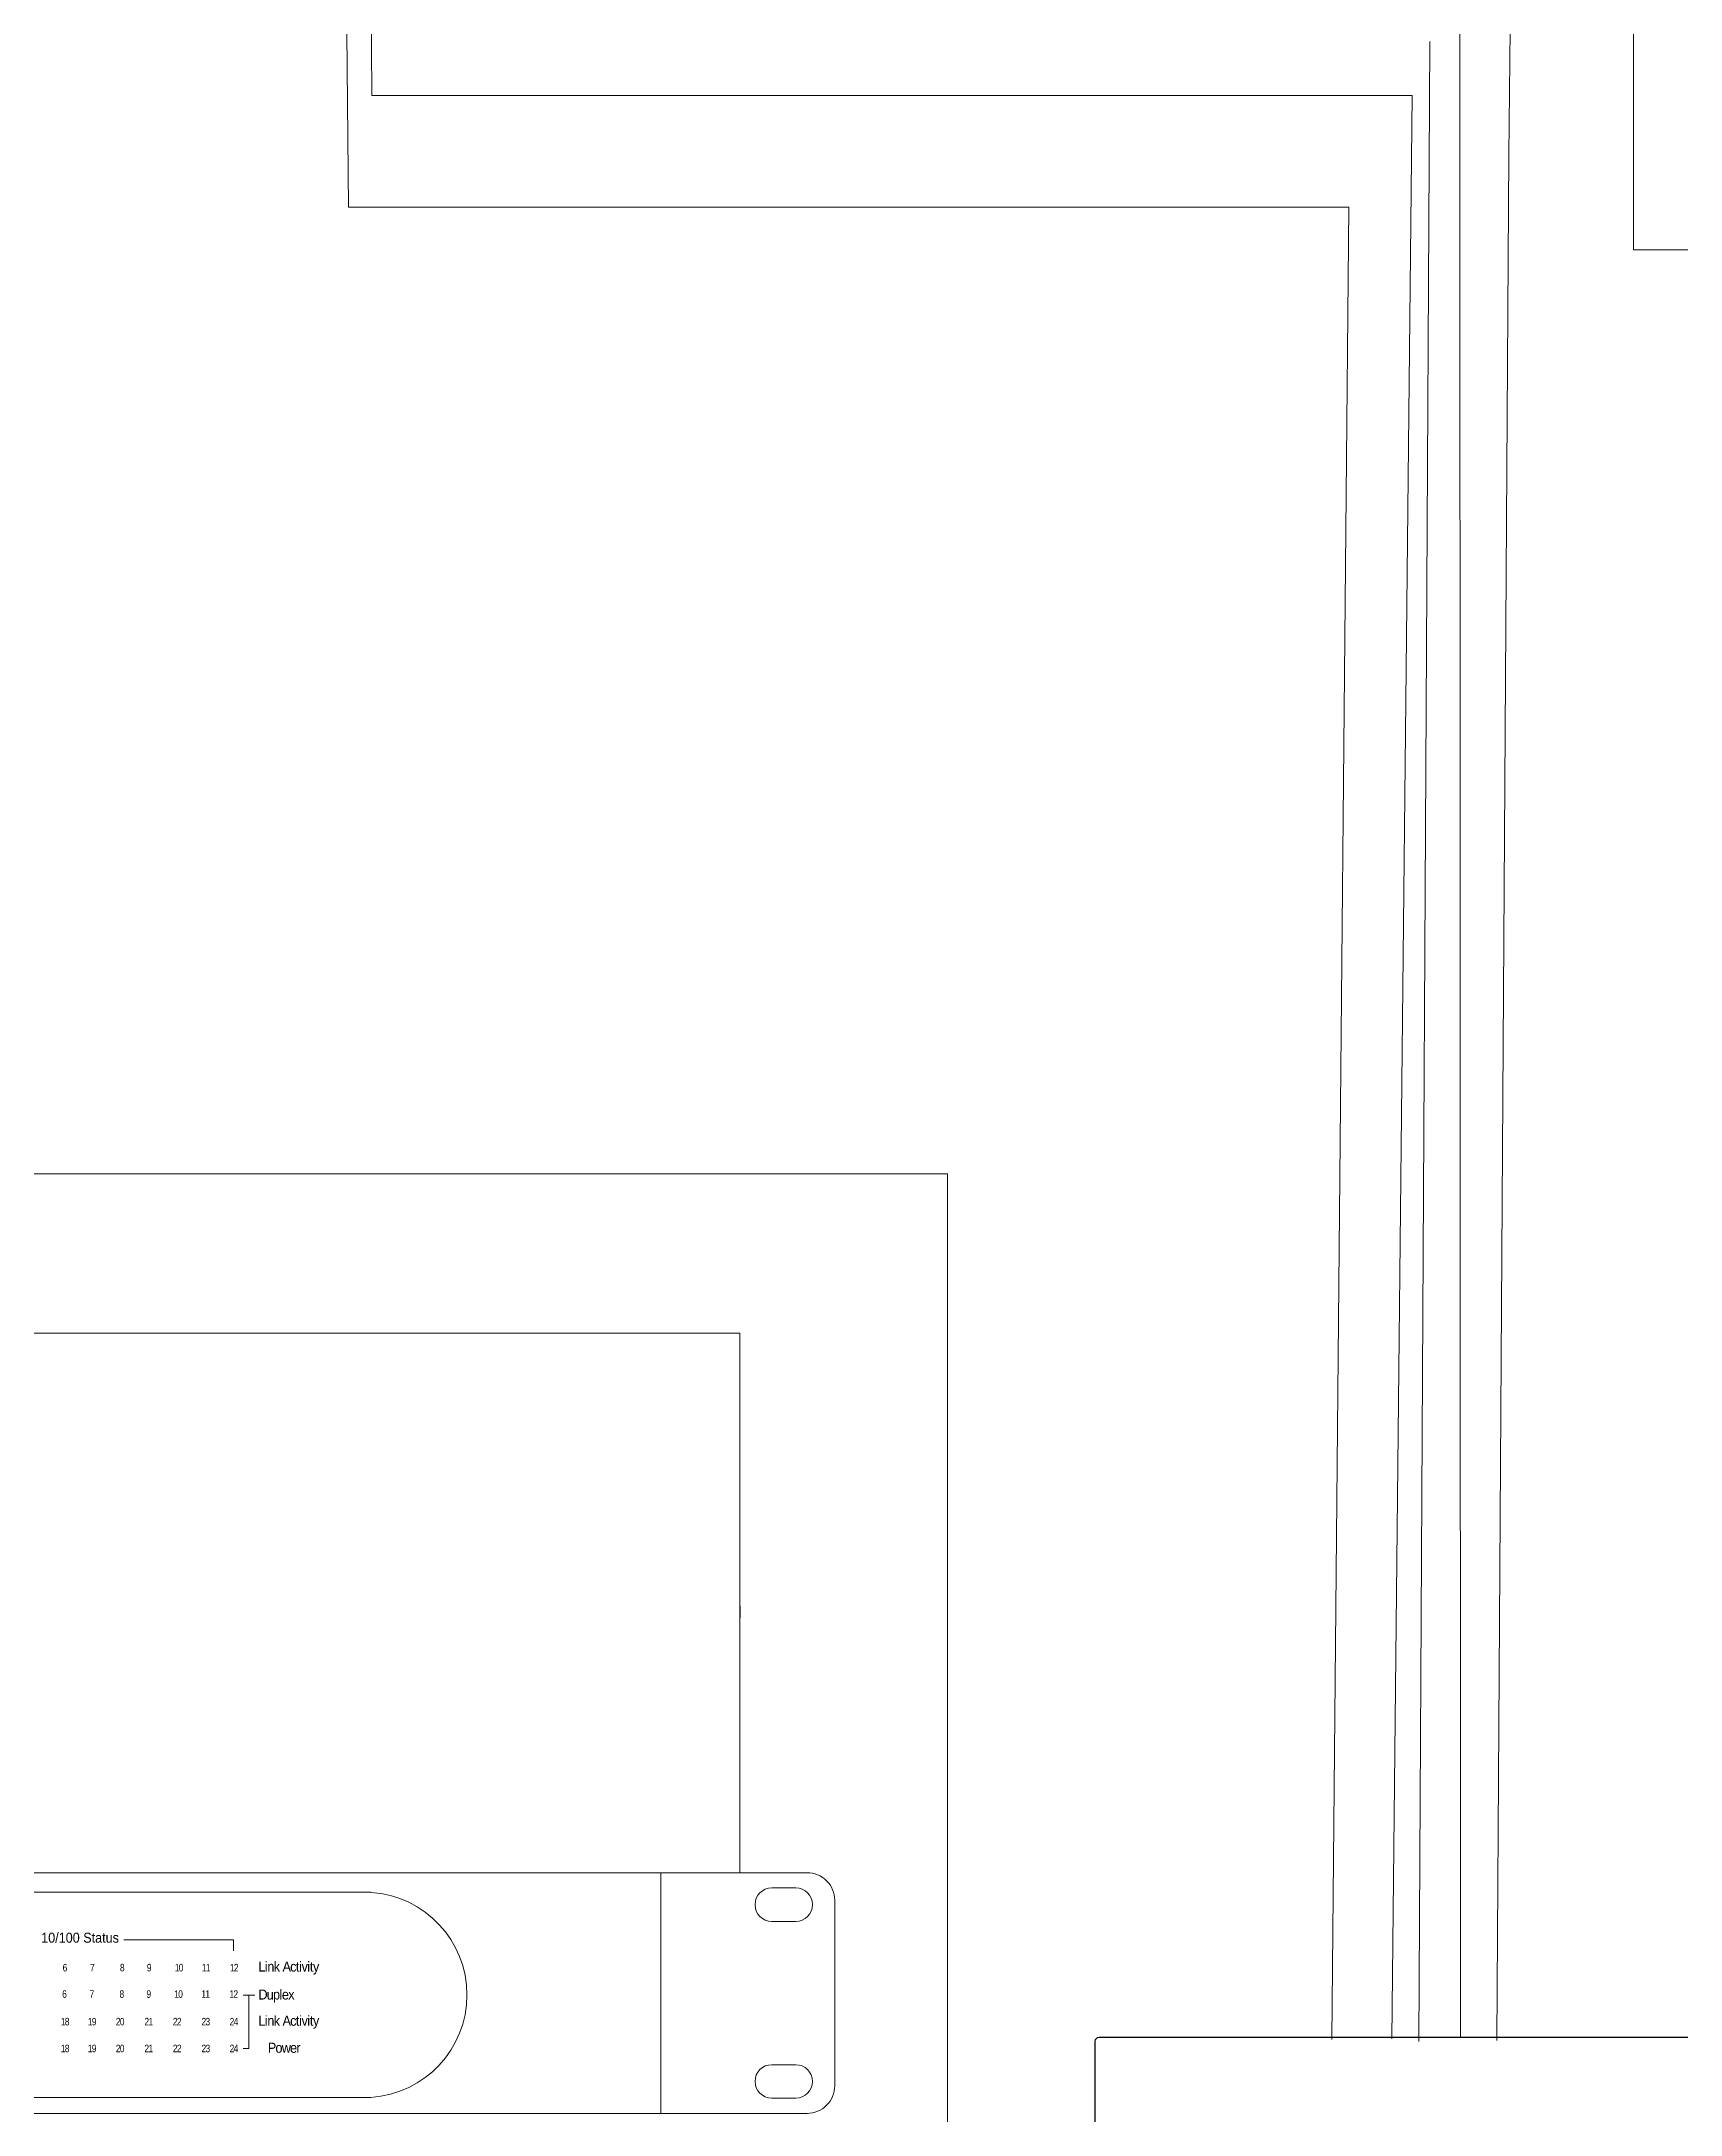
# Model space of a CAD drawing. Header units: metres. Extents: x -42301 to 31628, y -23013 to 30697.
# Drawn here: x -7929 to -3561, y 11107 to 16631 of the extents above; entities that cross this region are included whole.
import ezdxf

# ---------------------------------------------------------------- set-up
doc = ezdxf.new("R2010")
doc.units = ezdxf.units.M
doc.header["$LTSCALE"] = 0.01
doc.header["$MEASUREMENT"] = 0
doc.layers.get('0').update_dxf_attribs({"lineweight": 15})
for name, color, linetype, lineweight in [('1U - Gestion Cable', 250, 'Continuous', 5), ('1U - NVR', 250, 'Continuous', 5), ('canal', 9, 'Continuous', 15), ('Canales', 250, 'Continuous', 25), ('l1', 1, 'Continuous', 15), ('neutro', 5, 'Continuous', 15), ('Rack 1 - 2', 250, 'Continuous', 5), ('tierra', 3, 'Continuous', 15)]:
    doc.layers.add(name, color=color, linetype=linetype, lineweight=lineweight)
doc.layers.add('Edges', color=7, linetype='Continuous')
doc.styles.get("Standard").update_dxf_attribs({"font": 'Arial.ttf'})

# ---------------------------------------------------------------- blocks, each defined once
blk = doc.blocks.new('1U - Switch 24P RJ45')
at = {"lineweight": 5}
for p, q in [((30869, -5591), (30869, -8639)), ((17329, -5839), (27196, -5839)), ((32576, -5783), (32273, -5783)), ((32576, -6207), (32273, -6207)), ((24068, -6440), (25455, -6440)), ((25455, -6440), (25455, -6579)), ((25577, -7141), (25727, -7141)), ((25649, -7141), (25649, -7819)), ((25649, -7819), (25577, -7819)), ((32576, -8023), (32273, -8023)), ((17329, -8437), (27196, -8437)), ((32721, -8639), (30869, -8639)), ((32576, -8446), (32273, -8446))]:
    blk.add_line(p, q, dxfattribs=at)
for centre, radius, start, end in [((27111, -7138), 1301, 273.7608, 86.2392), ((32273, -5995), 212, 90, 270), ((32576, -5995), 212, 270, 90), ((32273, -8234), 212, 90, 270), ((32576, -8234), 212, 270, 90)]:
    blk.add_arc(centre, radius, start, end, dxfattribs=at)
at = {"layer": '1U - Gestion Cable', "lineweight": 5}
for points in [[(30869, -8639), (-614, -8639, -0.414214), (-963, -8290), (-963, -5939, -0.414214), (-614, -5591), (32726, -5591)], [(32721, -5591), (32721, -5591, -0.414214), (33070, -5939), (33070, -8290, -0.414214), (32721, -8639)]]:
    blk.add_lwpolyline(points, format="xyb", dxfattribs=at)
at = {"lineweight": 5, "char_height": 126.99, "width": 1240.5, "attachment_point": 1}
for s, insert in [('{\\fArial|b0|i0|c204|p34;\\W0.9;10/100 \\fArial|b0|i0|c0|p34;Status}', (23019, -6350)), ('{\\fArial|b0|i0|c0|p34;\\W0.905;\\T0.9;Link Activity}', (25771, -6716)), ('{\\fArial|b0|i0|c0|p34;\\W0.905;\\T0.9;Duplex}', (25771, -7070)), ('{\\fArial|b0|i0|c0|p34;\\W0.905;\\T0.9;Link Activity}', (25771, -7402)), ('{\\fArial|b0|i0|c0|p34;\\W0.905;\\T0.9;Power}', (25890, -7744))]:
    blk.add_mtext(s, dxfattribs=dict(at, insert=insert))
at = {"lineweight": 5, "char_height": 95.24, "attachment_point": 1}
for s, insert in [('{\\fArial|b0|i0|c204|p34;\\W0.8;\\T0.75;6}', (23291, -6745)), ('{\\fArial|b0|i0|c204|p34;\\W0.8;\\T0.75;7}', (23638, -6745)), ('{\\fArial|b0|i0|c204|p34;\\W0.8;\\T0.75;8}', (24017, -6745)), ('{\\fArial|b0|i0|c204|p34;\\W0.8;\\T0.75;9}', (24358, -6745)), ('{\\fArial|b0|i0|c204|p34;\\W0.8;\\T0.75;10}', (24711, -6745)), ('{\\fArial|b0|i0|c204|p34;\\W0.8;\\T0.75;11}', (25054, -6745)), ('{\\fArial|b0|i0|c204|p34;\\W0.8;\\T0.75;12}', (25410, -6745)), ('{\\fArial|b0|i0|c204|p34;\\W0.8;\\T0.75;6}', (23285, -7080)), ('{\\fArial|b0|i0|c204|p34;\\W0.8;\\T0.75;7}', (23632, -7080)), ('{\\fArial|b0|i0|c204|p34;\\W0.8;\\T0.75;8}', (24011, -7080)), ('{\\fArial|b0|i0|c204|p34;\\W0.8;\\T0.75;9}', (24352, -7080)), ('{\\fArial|b0|i0|c204|p34;\\W0.8;\\T0.75;10}', (24705, -7080)), ('{\\fArial|b0|i0|c204|p34;\\W0.8;\\T0.75;11}', (25048, -7080)), ('{\\fArial|b0|i0|c204|p34;\\W0.8;\\T0.75;12}', (25404, -7080)), ('{\\fArial|b0|i0|c204|p34;\\W0.8;\\T0.75;18}', (23268, -7429)), ('{\\fArial|b0|i0|c204|p34;\\W0.8;\\T0.75;19}', (23610, -7429)), ('{\\fArial|b0|i0|c204|p34;\\W0.8;\\T0.75;20}', (23965, -7429)), ('{\\fArial|b0|i0|c204|p34;\\W0.8;\\T0.75;21}', (24327, -7429)), ('{\\fArial|b0|i0|c204|p34;\\W0.8;\\T0.75;22}', (24687, -7429)), ('{\\fArial|b0|i0|c204|p34;\\W0.8;\\T0.75;23}', (25050, -7429)), ('{\\fArial|b0|i0|c204|p34;\\W0.8;\\T0.75;24}', (25406, -7429)), ('{\\fArial|b0|i0|c204|p34;\\W0.8;\\T0.75;18}', (23268, -7769)), ('{\\fArial|b0|i0|c204|p34;\\W0.8;\\T0.75;19}', (23610, -7769)), ('{\\fArial|b0|i0|c204|p34;\\W0.8;\\T0.75;20}', (23965, -7769)), ('{\\fArial|b0|i0|c204|p34;\\W0.8;\\T0.75;21}', (24327, -7769)), ('{\\fArial|b0|i0|c204|p34;\\W0.8;\\T0.75;22}', (24687, -7769)), ('{\\fArial|b0|i0|c204|p34;\\W0.8;\\T0.75;23}', (25050, -7769)), ('{\\fArial|b0|i0|c204|p34;\\W0.8;\\T0.75;24}', (25406, -7769))]:
    blk.add_mtext(s, dxfattribs=dict(at, insert=insert))

msp = doc.modelspace()

# ---------------------------------------------------------------- linework, layer by layer
at = {"layer": '1U - NVR'}
for p, q in [((-6067.8, 12430.5), (-6067.8, 11782)), ((-6067.8, 11782), (-6067.8, 11751.6))]:
    msp.add_line(p, q, dxfattribs=at)
at = {"layer": 'canal'}
for p, q in [((-7110.2, 16189.3), (-7154.6, 20272.8)), ((-3686.7, 20308.7), (-3686.7, 16075.5)), ((-4019.2, 16328.8), (-4013.7, 16795.3)), ((-4051.1, 11304.2), (-4019.2, 16328.8)), ((-4445.6, 16189.3), (-7110.2, 16189.3)), ((-4490.1, 11306.9), (-4445.6, 16189.3)), ((-3686.7, 16075.5), (4552.3, 16075.5))]:
    msp.add_line(p, q, dxfattribs=at)
at = {"layer": 'Canales'}
msp.add_line((-6067.8, 12462.8), (-6067.8, 12430.5), dxfattribs=at)
at = {"layer": 'Edges'}
for p, q in [((-5121.3, 11302), (-5119.9, 11307.5)), ((-5121.3, 6253.2), (-5121.3, 11302)), ((-5119.9, 11307.5), (-5115.9, 11311.5)), ((-5110.4, 11312.9), (-5115.9, 11311.5)), ((-3165.2, 11312.9), (-5110.4, 11312.9))]:
    msp.add_line(p, q, dxfattribs=at)
at = {"layer": 'l1'}
msp.add_line((-4147.8, 11315), (-4149.8, 16703.3), dxfattribs=at)
at = {"layer": 'neutro'}
msp.add_line((-4229.2, 16630.4), (-4258.9, 11302.4), dxfattribs=at)
at = {"layer": 'Rack 1 - 2'}
for p, q in [((-5514.3, 13613.4), (-13263.6, 13613.4)), ((-13263.6, 13613.4), (-5514.3, 13613.4)), ((-5514.3, 5864.1), (-5514.3, 13613.4)), ((-8168.2, 13189.1), (-6067.8, 13189.1)), ((-6067.8, 13189.1), (-6067.8, 13108.3)), ((-6067.8, 13108.3), (-6067.8, 12462.8))]:
    msp.add_line(p, q, dxfattribs=at)
at = {"layer": 'tierra'}
for p, q in [((-7081.8, 21401.7), (-7048.6, 16486.6)), ((-7048.6, 16486.6), (-4276.3, 16486.6)), ((-4276.3, 16486.6), (-4330.5, 11308.7))]:
    msp.add_line(p, q, dxfattribs=at)

# ---------------------------------------------------------------- block references
at = {"xscale": 0.2103471354269444, "yscale": 0.2103471354269444, "zscale": 0.2103471354269444}
msp.add_blockref('1U - Switch 24P RJ45', (-12771.3, 12927.6), dxfattribs=at)

doc.saveas('drawing.dxf')
